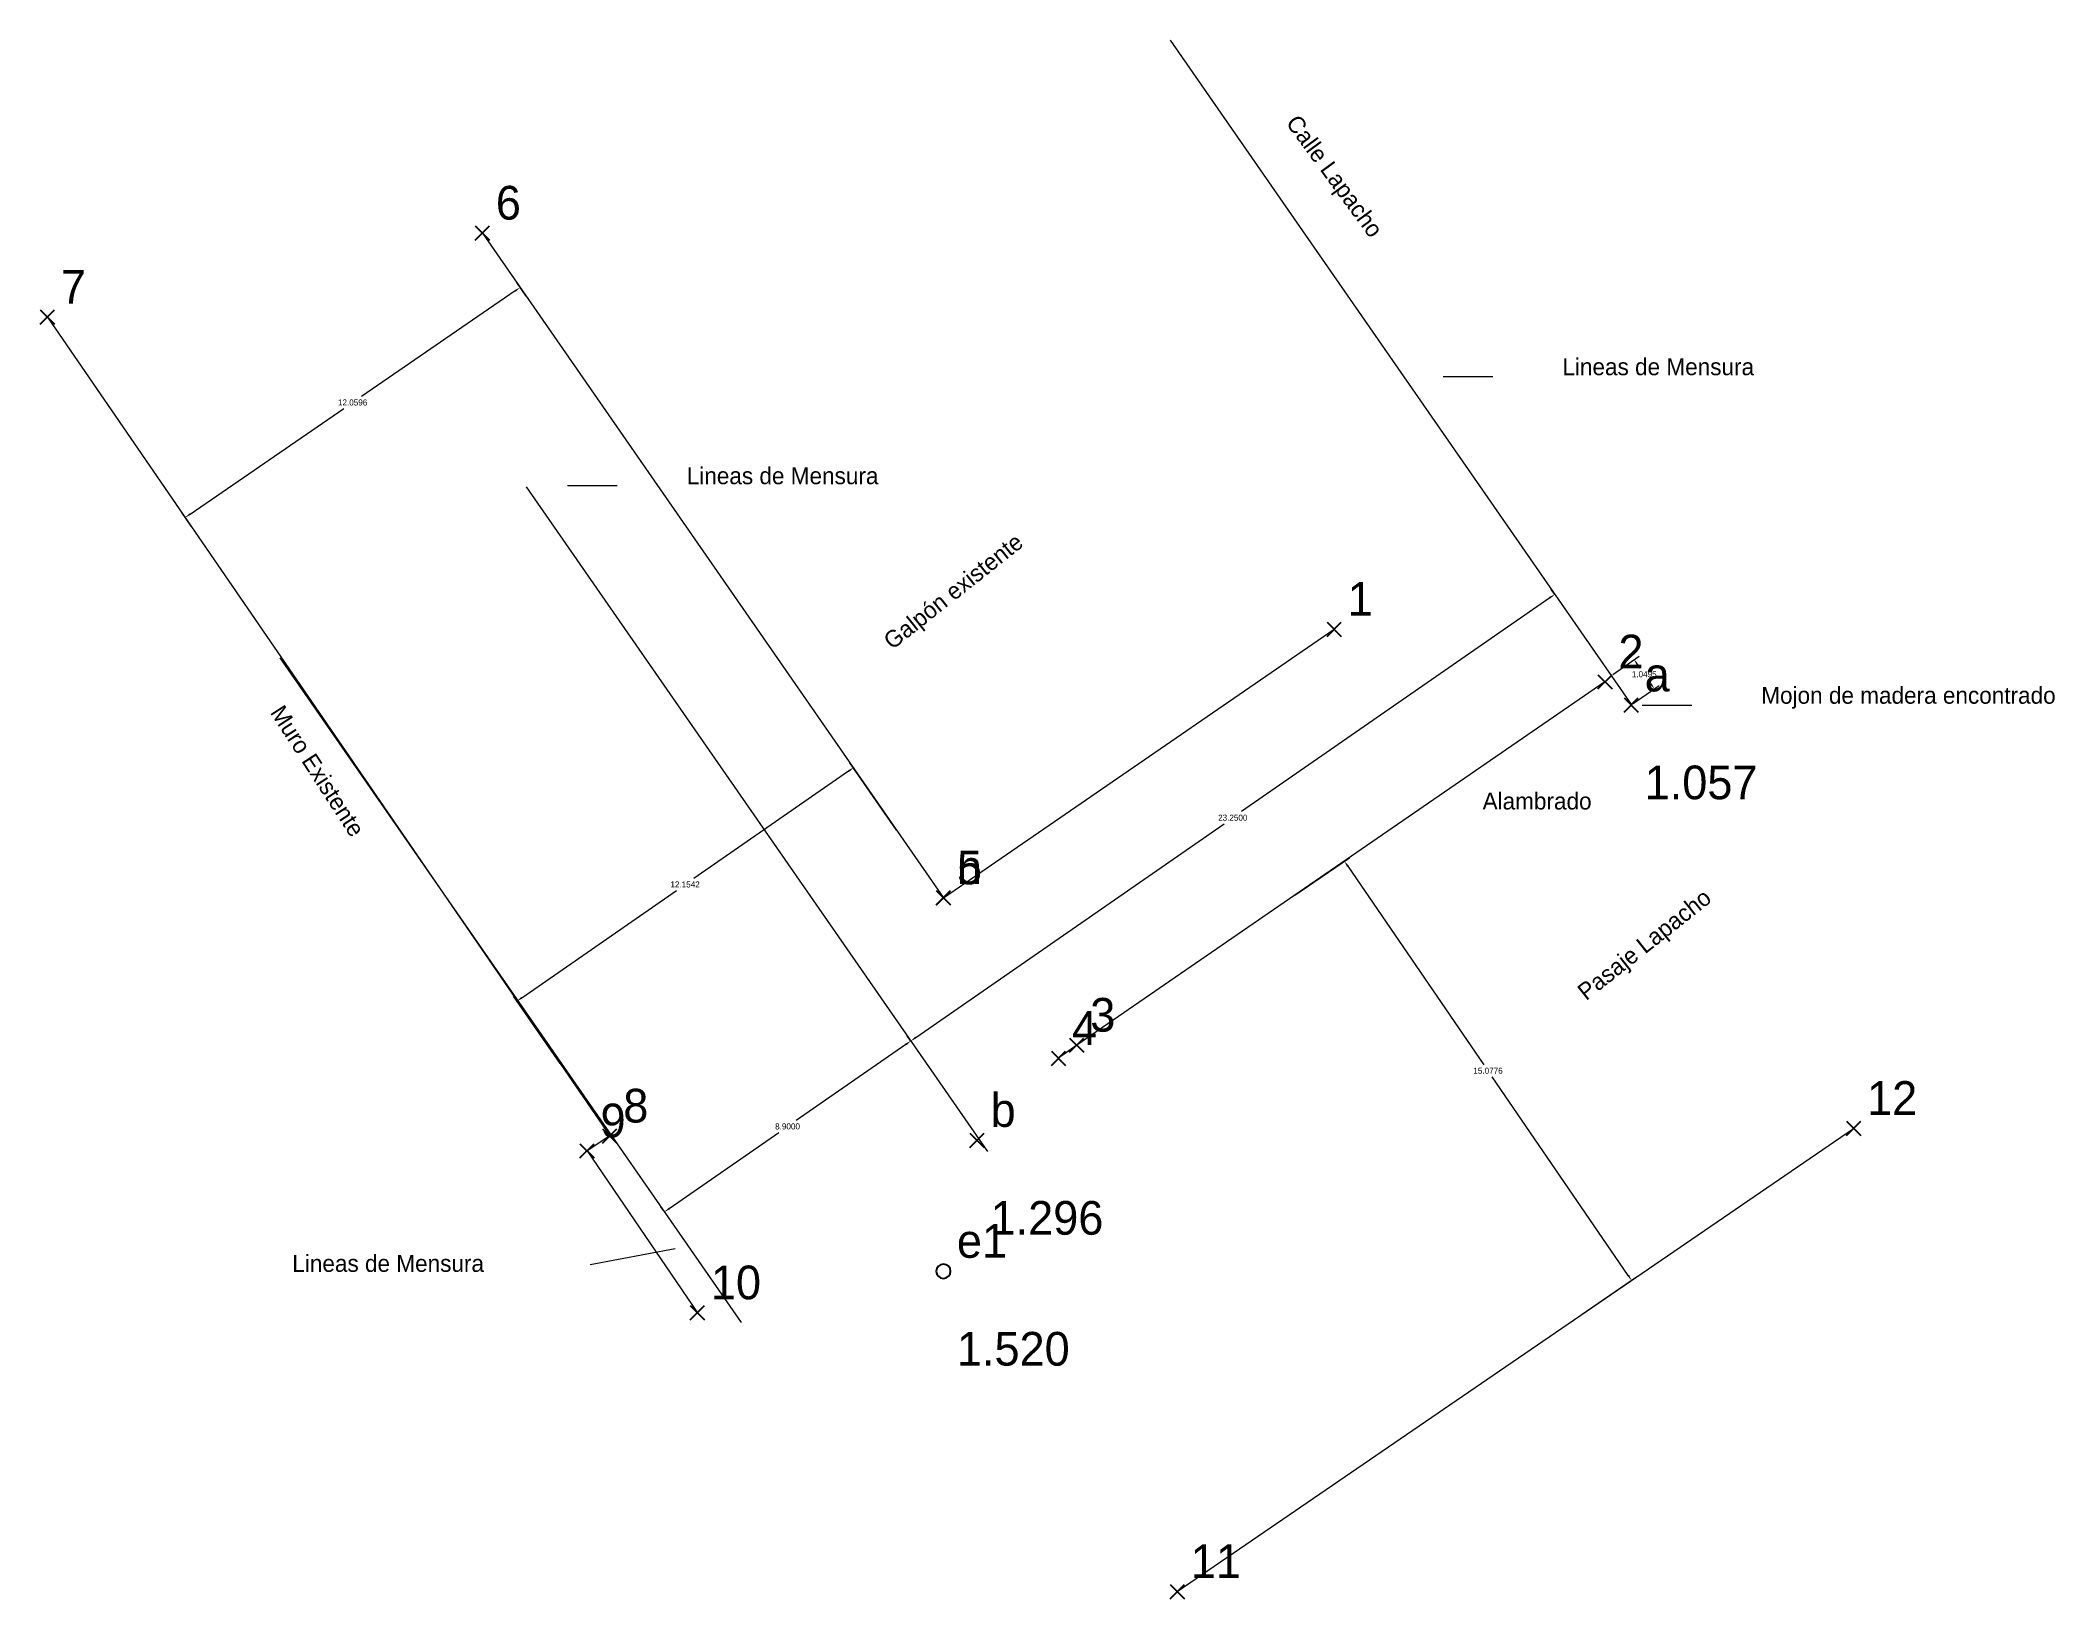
# Model space of a CAD drawing. Header units: metres. Extents: x 173.2 to 233, y 90.3 to 136.5.
import ezdxf

# ---------------------------------------------------------------- set-up
doc = ezdxf.new("R2010")
doc.units = ezdxf.units.M
doc.layers.get('0').update_dxf_attribs({"linetype": 'CONTINUOUS'})
doc.layers.get('Defpoints').update_dxf_attribs({"linetype": 'CONTINUOUS'})
for name, color, linetype in [('0.1', 1, 'CONTINUOUS'), ('02', 2, 'CONTINUOUS'), ('03', 3, 'CONTINUOUS'), ('Puntos', 7, 'CONTINUOUS'), ('Puntos_Attrib', 7, 'CONTINUOUS')]:
    doc.layers.add(name, color=color, linetype=linetype)
doc.styles.add('MONOTEXT', font='txt')
doc.linetypes.add('BARBWIRE_2', pattern='A,1,-0.02,["X",Standard,S=0.075,R=0,X=-0.025,Y=-0.0375],-0.02', length=1.04)
doc.dimstyles.get("Standard").update_dxf_attribs({"dimtxt": 0.18, "dimasz": 0.18, "dimexe": 0.18, "dimexo": 0.0625, "dimgap": 0.09, "dimtad": 0, "dimtih": 1, "dimtoh": 1, "dimdec": 4, "dimzin": 0, "dimdsep": 46, "dimtxsty": 'Standard', "dimcen": 0.09, "dimadec": 0, "dimazin": 0, "dimtfac": 1, "dimtdec": 4, "dimtofl": 0, "dimtmove": 0, "dimatfit": 3, "dimfxl": 1, "dimtolj": 1, "dimtzin": 0, "dimarcsym": 0})

# ---------------------------------------------------------------- blocks, each defined once
blk = doc.blocks.new('CIRCLE', base_point=(100, 100))
at = {"color": 0}
for start, end in [(90, 270), (270, 90)]:
    blk.add_arc((100, 100), 100, start, end, dxfattribs=at)
blk = doc.blocks.new('DIAG_CROSS', base_point=(100, 100))
at = {"color": 0}
for p, q in [((0, 200), (200, 0)), ((0, 0), (200, 200))]:
    blk.add_line(p, q, dxfattribs=at)
blk = doc.blocks.new('*D9')
at = {"color": 0, "lineweight": 0, "transparency": 16777216}
for p, q in [((197.18, 114.839), (192.595, 111.657)), ((198.612, 113.09), (197.226, 115.089)), ((187.49, 108.115), (192.076, 111.297)), ((188.626, 106.162), (187.24, 108.161))]:
    blk.add_line(p, q, dxfattribs=at)
for points in [[(197.163, 114.863), (197.197, 114.814), (197.328, 114.941)], [(187.473, 108.14), (187.507, 108.091), (187.342, 108.013)]]:
    blk.add_solid(points, dxfattribs=at)
at = {"layer": 'Defpoints', "color": 0, "lineweight": 0, "transparency": 16777216}
for p in [(197.328, 114.941), (198.648, 113.039), (188.662, 106.11)]:
    blk.add_point(p, dxfattribs=at)
at = {"color": 0, "lineweight": 0, "transparency": 16777216, "insert": (192.335, 111.477), "char_height": 0.18, "attachment_point": 5, "style": 'MONOTEXT'}
blk.add_mtext('\\A1;12.1542', dxfattribs=at)
blk = doc.blocks.new('*D10')
at = {"color": 0, "lineweight": 0, "transparency": 16777216}
for p, q in [((187.622, 128.931), (187.341, 129.34)), ((187.295, 129.09), (182.735, 125.959)), ((177.65, 122.467), (182.21, 125.599)), ((177.68, 122.105), (177.4, 122.514))]:
    blk.add_line(p, q, dxfattribs=at)
for points in [[(187.278, 129.114), (187.312, 129.065), (187.443, 129.191)], [(177.633, 122.492), (177.667, 122.443), (177.501, 122.366)]]:
    blk.add_solid(points, dxfattribs=at)
at = {"layer": 'Defpoints', "color": 0, "lineweight": 0, "transparency": 16777216}
for p in [(187.657, 128.88), (177.501, 122.366), (177.716, 122.054)]:
    blk.add_point(p, dxfattribs=at)
at = {"color": 0, "lineweight": 0, "transparency": 16777216, "insert": (182.472, 125.779), "char_height": 0.18, "attachment_point": 5, "style": 'MONOTEXT'}
blk.add_mtext('\\A1;12.0596', dxfattribs=at)
blk = doc.blocks.new('*D11')
at = {"color": 0, "lineweight": 0, "transparency": 16777216}
for p, q in [((210.43, 111.163), (212.045, 112.27)), ((211.998, 112.019), (216.034, 106.129)), ((220.316, 99.878), (216.281, 105.769)), ((218.951, 98.724), (220.566, 99.831))]:
    blk.add_line(p, q, dxfattribs=at)
for points in [[(212.023, 112.036), (211.974, 112.002), (211.897, 112.168)], [(220.341, 99.895), (220.291, 99.861), (220.418, 99.729)]]:
    blk.add_solid(points, dxfattribs=at)
at = {"layer": 'Defpoints', "color": 0, "lineweight": 0, "transparency": 16777216}
for p in [(210.378, 111.128), (220.418, 99.729), (218.899, 98.689)]:
    blk.add_point(p, dxfattribs=at)
at = {"color": 0, "lineweight": 0, "transparency": 16777216, "insert": (216.157, 105.949), "char_height": 0.18, "attachment_point": 5, "style": 'MONOTEXT'}
blk.add_mtext('\\A1;15.0776', dxfattribs=at)
blk = doc.blocks.new('*D19')
at = {"color": 0, "lineweight": 0, "transparency": 16777216}
for p, q in [((219.861, 117.707), (220.64, 118.248)), ((220.595, 117.998), (220.667, 117.894)), ((220.459, 116.845), (221.239, 117.386)), ((220.988, 117.431), (220.916, 117.534))]:
    blk.add_line(p, q, dxfattribs=at)
for points in [[(220.62, 118.015), (220.57, 117.981), (220.492, 118.146)], [(221.013, 117.448), (220.963, 117.414), (221.091, 117.283)]]:
    blk.add_solid(points, dxfattribs=at)
at = {"layer": 'Defpoints', "color": 0, "lineweight": 0, "transparency": 16777216}
for p in [(220.492, 118.146), (219.81, 117.672, 1.057), (220.408, 116.81, 1.057)]:
    blk.add_point(p, dxfattribs=at)
at = {"color": 0, "lineweight": 0, "transparency": 16777216, "insert": (220.792, 117.714), "char_height": 0.18, "attachment_point": 5, "style": 'MONOTEXT'}
blk.add_mtext('\\A1;1.0495', dxfattribs=at)
blk = doc.blocks.new('*D21')
at = {"color": 0, "lineweight": 0, "transparency": 16777216}
for p, q in [((218.138, 120.08), (218.032, 120.233)), ((217.987, 119.983), (208.843, 113.639)), ((199.18, 106.934), (208.324, 113.279)), ((199.036, 106.827), (198.93, 106.98))]:
    blk.add_line(p, q, dxfattribs=at)
for points in [[(217.97, 120.008), (218.004, 119.958), (218.135, 120.085)], [(199.163, 106.959), (199.197, 106.91), (199.032, 106.832)]]:
    blk.add_solid(points, dxfattribs=at)
at = {"layer": 'Defpoints', "color": 0, "lineweight": 0, "transparency": 16777216}
for p in [(218.135, 120.085), (218.174, 120.029, 1.057), (199.072, 106.775, 1.057)]:
    blk.add_point(p, dxfattribs=at)
at = {"color": 0, "lineweight": 0, "transparency": 16777216, "insert": (208.584, 113.459), "char_height": 0.18, "attachment_point": 5, "style": 'MONOTEXT'}
blk.add_mtext('\\A1;23.2500', dxfattribs=at)
blk = doc.blocks.new('*D22')
at = {"color": 0, "lineweight": 0, "transparency": 16777216}
for p, q in [((198.997, 106.883), (198.929, 106.981)), ((198.884, 106.731), (195.635, 104.477)), ((191.867, 101.862), (195.116, 104.117)), ((191.685, 101.81), (191.617, 101.908))]:
    blk.add_line(p, q, dxfattribs=at)
for points in [[(198.866, 106.755), (198.901, 106.706), (199.031, 106.833)], [(191.85, 101.887), (191.884, 101.838), (191.719, 101.76)]]:
    blk.add_solid(points, dxfattribs=at)
at = {"layer": 'Defpoints', "color": 0, "lineweight": 0, "transparency": 16777216}
for p in [(199.032, 106.832), (191.719, 101.76), (191.72, 101.758, 1.057)]:
    blk.add_point(p, dxfattribs=at)
at = {"color": 0, "lineweight": 0, "transparency": 16777216, "insert": (195.375, 104.297), "char_height": 0.18, "attachment_point": 5, "style": 'MONOTEXT'}
blk.add_mtext('\\A1;8.9000', dxfattribs=at)

msp = doc.modelspace()

# ---------------------------------------------------------------- linework, layer by layer
at = {"color": 1, "lineweight": 0}
for p, q in [((186.32059, 130.80647), (200.00469, 111.08364)), ((200.00469, 111.08364), (211.59215, 119.05185))]:
    msp.add_line(p, q, dxfattribs=at)
at = {"lineweight": 0}
for p, q in [((216.30129, 126.53843), (214.8276, 126.53843)), ((190.32241, 123.30403), (188.84872, 123.30403)), ((222.20088, 116.79002), (220.72719, 116.79002)), ((203.95594, 106.7103), (203.41419, 106.31888)), ((192.03971, 100.66298), (189.51705, 100.19444))]:
    msp.add_line(p, q, dxfattribs=at)
at = {"layer": '0.1', "lineweight": 0}
for p, q in [((173.4167, 128.31496), (190.10104, 104.0145)), ((190.10104, 104.0145), (189.42829, 103.57433)), ((206.9388, 90.49528), (227.00428, 104.24115)), ((189.42829, 103.57433), (192.70098, 98.76879))]:
    msp.add_line(p, q, dxfattribs=at)
at = {"layer": '02', "color": 2, "lineweight": 0}
for p, q in [((206.72755, 136.52684, 1.05658), (220.41165, 116.80401, 1.05658)), ((187.62511, 123.27319, 1.05658), (201.30921, 103.55036, 1.05658)), ((180.31278, 118.19975, 1.05658), (193.99688, 98.47692, 1.05658))]:
    msp.add_line(p, q, dxfattribs=at)
at = {"layer": '03', "linetype": 'BARBWIRE_2', "lineweight": 0}
msp.add_line((219.62713, 117.4894), (203.95594, 106.7103), dxfattribs=at)

# ---------------------------------------------------------------- block references
at = {"layer": 'Puntos'}
ref = msp.add_blockref('DIAG_CROSS', (186.32059, 130.80647), dxfattribs=dict(at, xscale=0.002115, yscale=0.002115, zscale=0.002115))
ref.add_attrib('Name', '6', (186.72059, 131.20647), dxfattribs={"layer": 'Puntos_Attrib', "height": 1})
ref = msp.add_blockref('DIAG_CROSS', (173.4167, 128.31496), dxfattribs=dict(at, xscale=0.002115, yscale=0.002115, zscale=0.002115))
ref.add_attrib('Name', '7', (173.8167, 128.71496), dxfattribs={"layer": 'Puntos_Attrib', "height": 1})
ref = msp.add_blockref('DIAG_CROSS', (211.59215, 119.05185), dxfattribs=dict(at, xscale=0.002115, yscale=0.002115, zscale=0.002115))
ref.add_attrib('Name', '1', (211.99215, 119.45185), dxfattribs={"layer": 'Puntos_Attrib', "height": 1})
ref = msp.add_blockref('DIAG_CROSS', (219.62713, 117.4894), dxfattribs=dict(at, xscale=0.002115, yscale=0.002115, zscale=0.002115))
ref.add_attrib('Name', '2', (220.02713, 117.8894), dxfattribs={"layer": 'Puntos_Attrib', "height": 1})
at = {"layer": 'Puntos', "color": 5}
ref = msp.add_blockref('DIAG_CROSS', (220.40455, 116.80628, 1.05658), dxfattribs=dict(at, xscale=0.002115, yscale=0.002115, zscale=0.002115))
ref.add_attrib('Name', 'a', (220.80455, 117.20628, 1.05658), dxfattribs={"layer": 'Puntos_Attrib', "height": 1})
ref.add_attrib('Elevation', '1.057', (220.80455, 114.00628, 1.05658), dxfattribs={"layer": 'Puntos_Attrib', "height": 1})
at = {"layer": 'Puntos'}
ref = msp.add_blockref('DIAG_CROSS', (200.00227, 111.08122), dxfattribs=dict(at, xscale=0.002115, yscale=0.002115, zscale=0.002115))
ref.add_attrib('Name', '5', (200.40227, 111.48122), dxfattribs={"layer": 'Puntos_Attrib', "height": 1})
ref = msp.add_blockref('DIAG_CROSS', (200, 111.08832), dxfattribs=dict(at, xscale=0.002115, yscale=0.002115, zscale=0.002115))
ref.add_attrib('Name', 'n', (200.4, 111.48832), dxfattribs={"layer": 'Puntos_Attrib', "height": 1})
ref = msp.add_blockref('DIAG_CROSS', (203.41419, 106.31888), dxfattribs=dict(at, xscale=0.002115, yscale=0.002115, zscale=0.002115))
ref.add_attrib('Name', '4', (203.81419, 106.71888), dxfattribs={"layer": 'Puntos_Attrib', "height": 1})
ref = msp.add_blockref('DIAG_CROSS', (203.95594, 106.7103), dxfattribs=dict(at, xscale=0.002115, yscale=0.002115, zscale=0.002115))
ref.add_attrib('Name', '3', (204.35594, 107.1103), dxfattribs={"layer": 'Puntos_Attrib', "height": 1})
ref = msp.add_blockref('DIAG_CROSS', (190.10104, 104.0145), dxfattribs=dict(at, xscale=0.002115, yscale=0.002115, zscale=0.002115))
ref.add_attrib('Name', '8', (190.50104, 104.4145), dxfattribs={"layer": 'Puntos_Attrib', "height": 1})
ref = msp.add_blockref('DIAG_CROSS', (200.99897, 103.88482, 1.29643), dxfattribs=dict(at, xscale=0.002115, yscale=0.002115, zscale=0.002115))
ref.add_attrib('Name', 'b', (201.39897, 104.28482, 1.29643), dxfattribs={"layer": 'Puntos_Attrib', "height": 1})
ref.add_attrib('Elevation', '1.296', (201.39897, 101.08482, 1.29643), dxfattribs={"layer": 'Puntos_Attrib', "height": 1})
ref = msp.add_blockref('DIAG_CROSS', (227.00428, 104.24115), dxfattribs=dict(at, xscale=0.002115, yscale=0.002115, zscale=0.002115))
ref.add_attrib('Name', '12', (227.40428, 104.64114), dxfattribs={"layer": 'Puntos_Attrib', "height": 1})
ref = msp.add_blockref('DIAG_CROSS', (189.42829, 103.57433), dxfattribs=dict(at, xscale=0.002115, yscale=0.002115, zscale=0.002115))
ref.add_attrib('Name', '9', (189.82829, 103.97433), dxfattribs={"layer": 'Puntos_Attrib', "height": 1})
ref = msp.add_blockref('CIRCLE', (200, 100, 1.52), dxfattribs=dict(at, xscale=0.002115, yscale=0.002115, zscale=0.002115))
ref.add_attrib('Name', 'e1', (200.4, 100.4, 1.52), dxfattribs={"layer": 'Puntos_Attrib', "height": 1})
ref.add_attrib('Elevation', '1.520', (200.4, 97.2, 1.52), dxfattribs={"layer": 'Puntos_Attrib', "height": 1})
ref = msp.add_blockref('DIAG_CROSS', (192.70098, 98.76879), dxfattribs=dict(at, xscale=0.002115, yscale=0.002115, zscale=0.002115))
ref.add_attrib('Name', '10', (193.10098, 99.16879), dxfattribs={"layer": 'Puntos_Attrib', "height": 1})
ref = msp.add_blockref('DIAG_CROSS', (206.9388, 90.49528), dxfattribs=dict(at, xscale=0.002115, yscale=0.002115, zscale=0.002115))
ref.add_attrib('Name', '11', (207.3388, 90.89528), dxfattribs={"layer": 'Puntos_Attrib', "height": 1})

# ---------------------------------------------------------------- texts
at = {"lineweight": 0, "char_height": 0.5, "attachment_point": 1, "style": 'MONOTEXT'}
for s, insert, rotation in [('Calle Lapacho', (210.54352, 134.36754), 306.2832916), ('Galpón existente', (198.16857, 118.81632), 38.4078146), ('Muro Existente', (180.42676, 116.85245), 302.9932111), ('Pasaje Lapacho', (218.7579, 108.40484), 38.4078146)]:
    msp.add_mtext_dynamic_manual_height_columns(s, width=8.6271703, gutter_width=1, heights=[0], dxfattribs=dict(at, insert=insert, rotation=rotation))
for s, insert in [('Lineas de Mensura', (218.36355, 127.08881)), ('Lineas de Mensura', (192.38467, 123.8544)), ('Mojon de madera encontrado', (224.26314, 117.34039)), ('Alambrado', (215.99608, 114.20215)), ('Lineas de Mensura', (180.68227, 100.48285))]:
    msp.add_mtext_dynamic_manual_height_columns(s, width=8.6271703, gutter_width=1, heights=[0], dxfattribs=dict(at, insert=insert))

# ---------------------------------------------------------------- dimensions: what is measured, and where the dimension line sits
at = {"lineweight": 0}
for p1, p2, distance, picture, middle in [((187.65749, 128.8796), (177.71562, 122.05365), -0.37833, '*D10', (182.47241, 125.77852)), ((199.07169, 106.77529, 1.05658), (218.17413, 120.02894, 1.05658), 0.06881, '*D21', (208.58368, 113.45865)), ((220.40781, 116.80955, 1.05658), (219.80955, 117.67182, 1.05658), -0.83115, '*D19', (220.79156, 117.71448)), ((188.66198, 106.11047), (198.64803, 113.03899), 2.31535, '*D9', (192.33514, 111.47705)), ((210.37821, 111.12772), (218.89943, 98.68891), 1.84052, '*D11', (216.15722, 105.9485)), ((199.03246, 106.83182), (191.72013, 101.75838, 1.05658), -0.00172, '*D22', (195.37532, 104.29652))]:
    dim = msp.add_aligned_dim(p1=p1, p2=p2, distance=distance, dimstyle='Standard', override={"dimdsep": 0, "dimtxsty": 'MONOTEXT', "dimaunit": 1, "dimlwd": 0, "dimlwe": 0}, dxfattribs=at)
    dim.commit()
    dim.dimension.update_dxf_attribs({"geometry": picture, "text_midpoint": middle})

doc.saveas('drawing.dxf')
